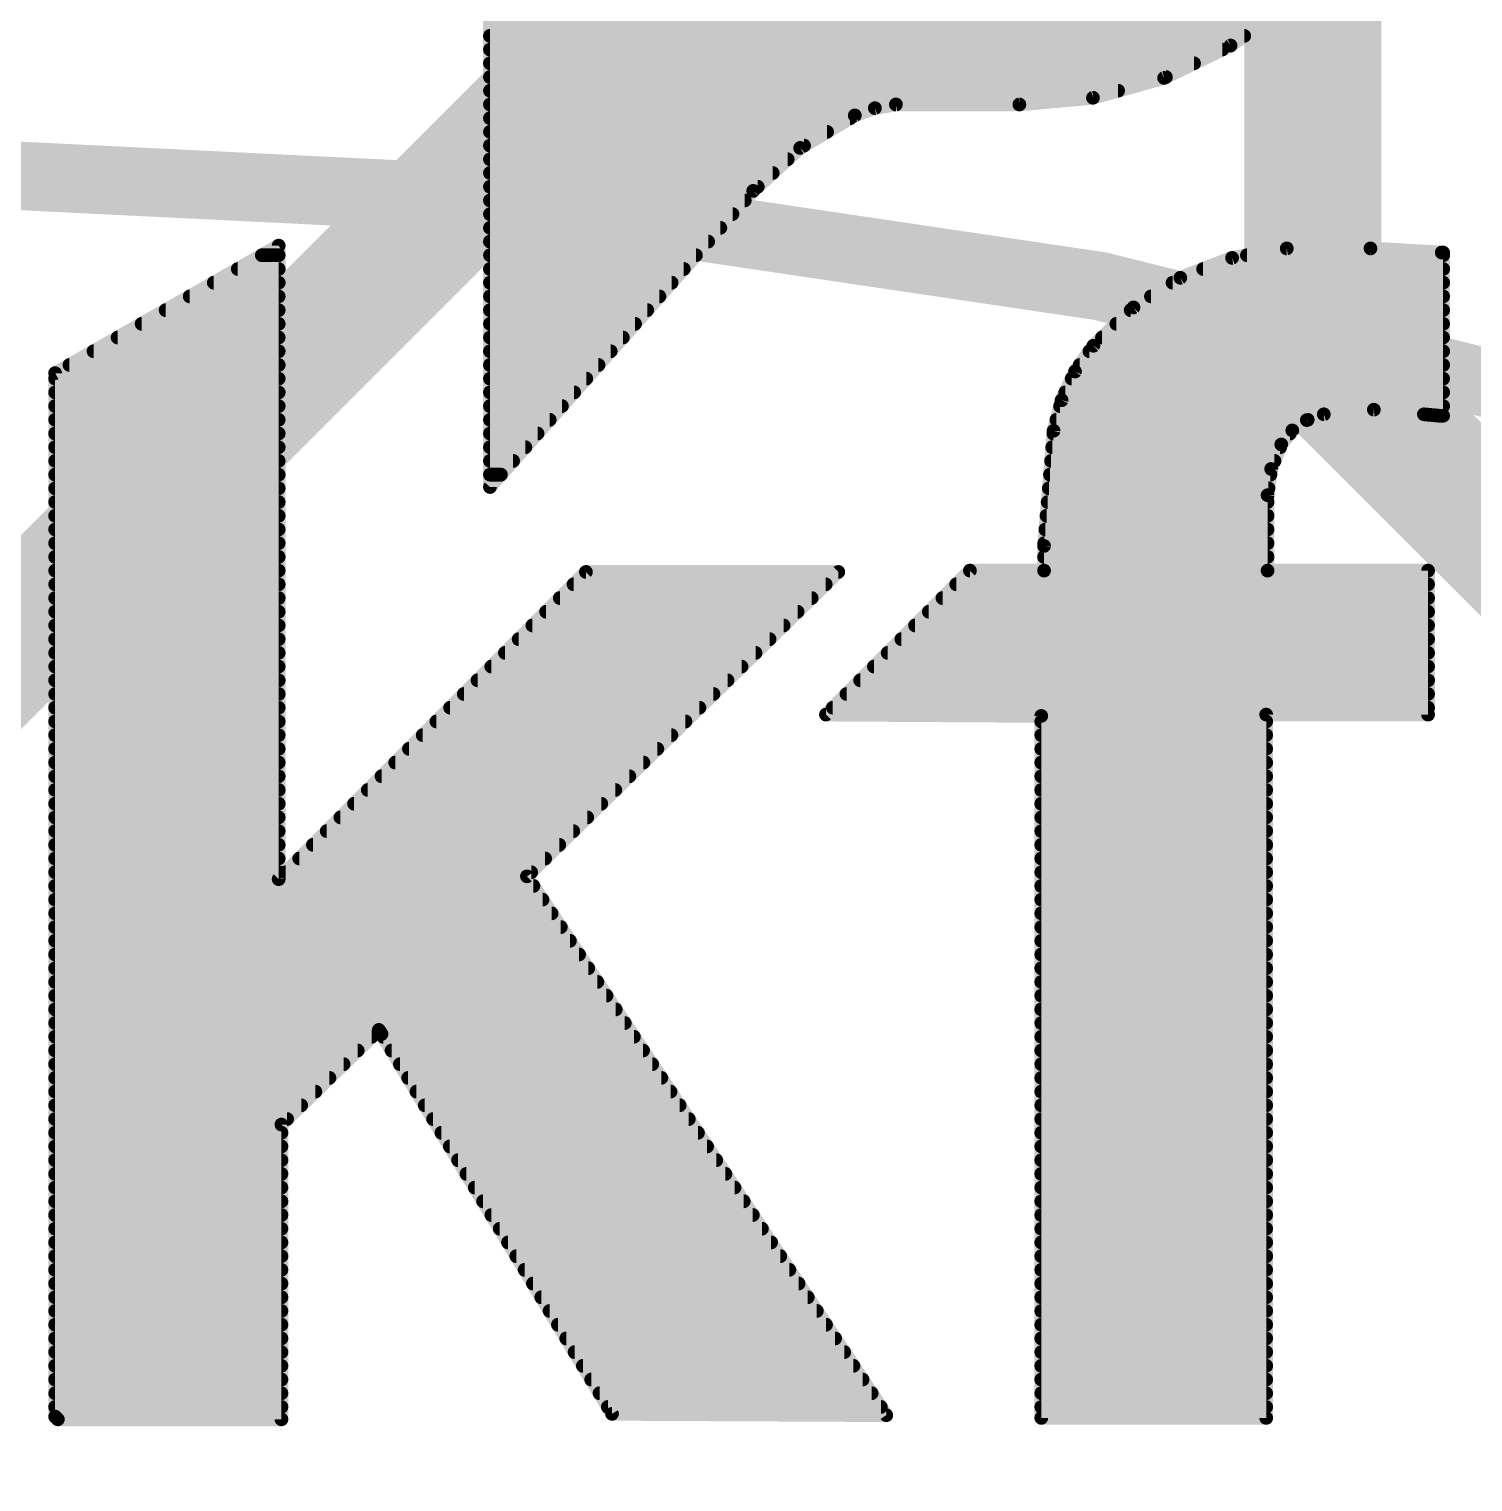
# Model space of a CAD drawing. Extents: x -24 to 84, y -14 to 41.
# Drawn here: x 20.483 to 23.157, y 25.083 to 27.775 of the extents above; entities that cross this region are included whole.
import ezdxf

# ---------------------------------------------------------------- set-up
doc = ezdxf.new("R2010")
doc.units = 0
for name, color, linetype in [('1', 12, 'CONTINUOUS'), ('16', 132, 'CONTINUOUS'), ('21', 41, 'CONTINUOUS'), ('22', 40, 'CONTINUOUS'), ('23', 53, 'CONTINUOUS')]:
    doc.layers.add(name, color=color, linetype=linetype)

msp = doc.modelspace()

# ---------------------------------------------------------------- linework, layer by layer
at = {"layer": '1', "const_width": 0.254}
for points in [[(22.86, 27.178), (22.86, 31.535)], [(24.257, 25.781), (22.86, 27.178)]]:
    msp.add_lwpolyline(points, dxfattribs=at)
at = {"layer": '1', "const_width": 0.127}
for points in [[(22.9049, 27.2229, 1), (22.8151, 27.1331)], [(22.7965, 27.178, 1), (22.9235, 27.178)]]:
    msp.add_lwpolyline(points, format="xyb", dxfattribs=at)
at = {"layer": '16', "const_width": 0.254}
msp.add_lwpolyline([(17.82, 24.01), (25.56, 31.75)], dxfattribs=at)
at = {"layer": '21', "const_width": 0.0254}
for points in [[(21.3361, 28.4429), (21.3361, 26.9265)], [(22.7077, 27.7444), (22.8234, 27.8261)], [(21.3361, 27.7876), (22.7689, 27.7876)], [(21.3361, 27.7622), (22.7329, 27.7622)], [(22.5847, 27.6844), (22.7077, 27.7444)], [(21.3361, 27.7368), (22.6921, 27.7368)], [(21.3361, 27.7114), (22.64, 27.7114)], [(21.3361, 27.686), (22.5879, 27.686)], [(22.4528, 27.6476), (22.5847, 27.6844)], [(21.3361, 27.6606), (22.4994, 27.6606)], [(21.3361, 27.6352), (22.3165, 27.6352)], [(22.0489, 27.6284), (22.0879, 27.6352)], [(22.0879, 27.6352), (22.3165, 27.6352)], [(22.3165, 27.6352), (22.4528, 27.6476)], [(21.3361, 27.6098), (22.0031, 27.6098)], [(21.9105, 27.5547), (22.0117, 27.6149)], [(22.0117, 27.6149), (22.0489, 27.6284)], [(21.3361, 27.5844), (21.9604, 27.5844)], [(21.3361, 27.559), (21.9177, 27.559)], [(21.8237, 27.4752), (21.9105, 27.5547)], [(21.3361, 27.5336), (21.8874, 27.5336)], [(21.3361, 27.5082), (21.8597, 27.5082)], [(21.3361, 27.4828), (21.832, 27.4828)], [(21.3361, 26.9265), (21.8237, 27.4752)], [(21.3361, 27.4574), (21.8079, 27.4574)], [(21.3361, 27.432), (21.7853, 27.432)], [(21.3361, 27.4066), (21.7627, 27.4066)], [(20.5308, 27.1374), (20.9448, 27.3736)], [(20.9448, 27.3736), (20.9448, 26.2001)], [(21.3361, 27.3812), (21.7402, 27.3812)], [(22.7105, 27.3511), (22.8117, 27.3685)], [(22.8117, 27.3685), (22.9667, 27.3685)], [(22.9667, 27.3685), (23.0988, 27.3609)], [(23.0988, 27.3609), (23.1013, 27.3609)], [(23.1013, 27.3609), (23.1013, 27.0586)], [(20.9136, 27.3558), (20.9448, 27.3558)], [(21.3361, 27.3558), (21.7176, 27.3558)], [(22.6146, 27.3141), (22.7105, 27.3511)], [(22.738, 27.3558), (23.1013, 27.3558)], [(20.8691, 27.3304), (20.9448, 27.3304)], [(21.3361, 27.3304), (21.695, 27.3304)], [(22.5279, 27.2591), (22.6146, 27.3141)], [(22.6569, 27.3304), (23.1013, 27.3304)], [(20.8246, 27.305), (20.9448, 27.305)], [(21.3361, 27.305), (21.6725, 27.305)], [(22.6002, 27.305), (23.1013, 27.305)], [(20.7355, 27.2542), (20.9448, 27.2542)], [(20.78, 27.2796), (20.9448, 27.2796)], [(21.3361, 27.2796), (21.6499, 27.2796)], [(21.3361, 27.2542), (21.6273, 27.2542)], [(22.4536, 27.1882), (22.5279, 27.2591)], [(22.5227, 27.2542), (23.1013, 27.2542)], [(22.5602, 27.2796), (23.1013, 27.2796)], [(20.691, 27.2288), (20.9448, 27.2288)], [(21.3361, 27.2288), (21.6047, 27.2288)], [(22.4961, 27.2288), (23.1013, 27.2288)], [(20.6465, 27.2034), (20.9448, 27.2034)], [(21.3361, 27.2034), (21.5822, 27.2034)], [(22.4695, 27.2034), (23.1013, 27.2034)], [(20.602, 27.178), (20.9448, 27.178)], [(21.3361, 27.178), (21.5596, 27.178)], [(22.4196, 27.1405), (22.4536, 27.1882)], [(22.4463, 27.178), (23.1013, 27.178)], [(20.5574, 27.1526), (20.9448, 27.1526)], [(21.3361, 27.1526), (21.537, 27.1526)], [(22.4282, 27.1526), (23.1013, 27.1526)], [(20.5308, 25.2044), (20.5308, 27.1374)], [(20.5308, 27.1272), (20.9448, 27.1272)], [(21.3361, 27.1272), (21.5145, 27.1272)], [(22.3947, 27.0874), (22.4196, 27.1405)], [(22.4134, 27.1272), (23.1013, 27.1272)], [(20.5308, 27.1018), (20.9448, 27.1018)], [(21.3361, 27.1018), (21.4919, 27.1018)], [(22.4015, 27.1018), (23.1013, 27.1018)], [(20.5308, 27.0764), (20.9448, 27.0764)], [(21.3361, 27.0764), (21.4693, 27.0764)], [(22.3799, 27.0307), (22.3947, 27.0874)], [(22.3919, 27.0764), (23.1013, 27.0764)], [(22.973, 27.0698), (22.8803, 27.0612)], [(23.0657, 27.0612), (22.973, 27.0698)], [(20.5308, 27.051), (20.9448, 27.051)], [(21.3361, 27.051), (21.4467, 27.051)], [(22.3852, 27.051), (22.8505, 27.051)], [(22.849, 27.0505), (22.822, 27.0313)], [(22.8803, 27.0612), (22.849, 27.0505)], [(23.0937, 27.0586), (23.0657, 27.0612)], [(23.1013, 27.0586), (23.0937, 27.0586)], [(20.5308, 27.0256), (20.9448, 27.0256)], [(21.3361, 27.0256), (21.4242, 27.0256)], [(22.3622, 26.8173), (22.3799, 27.0307)], [(22.3795, 27.0256), (22.8175, 27.0256)], [(22.822, 27.0313), (22.8016, 27.0053)], [(20.5308, 27.0002), (20.9448, 27.0002)], [(21.3361, 27.0002), (21.4016, 27.0002)], [(22.3774, 27.0002), (22.7995, 27.0002)], [(22.8016, 27.0053), (22.7828, 26.9599)], [(20.5308, 26.9748), (20.9448, 26.9748)], [(21.3361, 26.9748), (21.379, 26.9748)], [(22.3753, 26.9748), (22.789, 26.9748)], [(22.7828, 26.9599), (22.7762, 26.9113)], [(20.5308, 26.9494), (20.9448, 26.9494)], [(21.3361, 26.9494), (21.3564, 26.9494)], [(22.3732, 26.9494), (22.7814, 26.9494)], [(20.5308, 26.924), (20.9448, 26.924)], [(22.3711, 26.924), (22.7779, 26.924)], [(22.7762, 26.9113), (22.7762, 26.7716)], [(20.5308, 26.8986), (20.9448, 26.8986)], [(22.3689, 26.8986), (22.7762, 26.8986)], [(20.5308, 26.8732), (20.9448, 26.8732)], [(22.3668, 26.8732), (22.7762, 26.8732)], [(20.5308, 26.8478), (20.9448, 26.8478)], [(22.3647, 26.8478), (22.7762, 26.8478)], [(20.5308, 26.8224), (20.9448, 26.8224)], [(20.5308, 26.797), (20.9448, 26.797)], [(22.3622, 26.7716), (22.3622, 26.8173)], [(22.3622, 26.797), (22.7762, 26.797)], [(22.3626, 26.8224), (22.7762, 26.8224)], [(20.5308, 26.7716), (20.9448, 26.7716)], [(20.9448, 26.2001), (21.5138, 26.7691)], [(21.9812, 26.7691), (21.4046, 26.2052)], [(21.5138, 26.7691), (21.9812, 26.7691)], [(21.9583, 26.5049), (22.225, 26.7716)], [(22.225, 26.7716), (22.3622, 26.7716)], [(22.3622, 26.7716), (22.7762, 26.7716)], [(22.7762, 26.7716), (23.0734, 26.7716)], [(23.0734, 26.7716), (23.0734, 26.5049)], [(20.5308, 26.7462), (20.9448, 26.7462)], [(21.4909, 26.7462), (21.9578, 26.7462)], [(22.1996, 26.7462), (23.0734, 26.7462)], [(20.5308, 26.7208), (20.9448, 26.7208)], [(21.4655, 26.7208), (21.9318, 26.7208)], [(22.1742, 26.7208), (23.0734, 26.7208)], [(20.5308, 26.6954), (20.9448, 26.6954)], [(21.4401, 26.6954), (21.9058, 26.6954)], [(22.1488, 26.6954), (23.0734, 26.6954)], [(20.5308, 26.67), (20.9448, 26.67)], [(21.4147, 26.67), (21.8799, 26.67)], [(22.1234, 26.67), (23.0734, 26.67)], [(20.5308, 26.6446), (20.9448, 26.6446)], [(21.3893, 26.6446), (21.8539, 26.6446)], [(22.098, 26.6446), (23.0734, 26.6446)], [(20.5308, 26.6192), (20.9448, 26.6192)], [(21.3639, 26.6192), (21.8279, 26.6192)], [(22.0726, 26.6192), (23.0734, 26.6192)], [(20.5308, 26.5938), (20.9448, 26.5938)], [(21.3385, 26.5938), (21.802, 26.5938)], [(22.0472, 26.5938), (23.0734, 26.5938)], [(20.5308, 26.5684), (20.9448, 26.5684)], [(21.3131, 26.5684), (21.776, 26.5684)], [(22.0218, 26.5684), (23.0734, 26.5684)], [(20.5308, 26.543), (20.9448, 26.543)], [(21.2877, 26.543), (21.75, 26.543)], [(21.9964, 26.543), (23.0734, 26.543)], [(20.5308, 26.5176), (20.9448, 26.5176)], [(21.2623, 26.5176), (21.724, 26.5176)], [(22.3571, 26.5024), (21.9583, 26.5049)], [(21.971, 26.5176), (23.0734, 26.5176)], [(22.3571, 25.2019), (22.3571, 26.5024)], [(23.0734, 26.5049), (22.7736, 26.5049)], [(22.7736, 26.5049), (22.7736, 25.2019)], [(20.5308, 26.4922), (20.9448, 26.4922)], [(21.2369, 26.4922), (21.6981, 26.4922)], [(22.3571, 26.4922), (22.7736, 26.4922)], [(20.5308, 26.4668), (20.9448, 26.4668)], [(21.2115, 26.4668), (21.6721, 26.4668)], [(22.3571, 26.4668), (22.7736, 26.4668)], [(20.5308, 26.4414), (20.9448, 26.4414)], [(21.1861, 26.4414), (21.6461, 26.4414)], [(22.3571, 26.4414), (22.7736, 26.4414)], [(20.5308, 26.416), (20.9448, 26.416)], [(21.1607, 26.416), (21.6202, 26.416)], [(22.3571, 26.416), (22.7736, 26.416)], [(20.5308, 26.3906), (20.9448, 26.3906)], [(20.5308, 26.3652), (20.9448, 26.3652)], [(21.1099, 26.3652), (21.5682, 26.3652)], [(21.1353, 26.3906), (21.5942, 26.3906)], [(22.3571, 26.3906), (22.7736, 26.3906)], [(22.3571, 26.3652), (22.7736, 26.3652)], [(20.5308, 26.3398), (20.9448, 26.3398)], [(21.0845, 26.3398), (21.5422, 26.3398)], [(22.3571, 26.3398), (22.7736, 26.3398)], [(20.5308, 26.3144), (20.9448, 26.3144)], [(21.0591, 26.3144), (21.5163, 26.3144)], [(22.3571, 26.3144), (22.7736, 26.3144)], [(20.5308, 26.289), (20.9448, 26.289)], [(21.0337, 26.289), (21.4903, 26.289)], [(22.3571, 26.289), (22.7736, 26.289)], [(20.5308, 26.2636), (20.9448, 26.2636)], [(21.0083, 26.2636), (21.4643, 26.2636)], [(22.3571, 26.2636), (22.7736, 26.2636)], [(20.5308, 26.2382), (20.9448, 26.2382)], [(20.9829, 26.2382), (21.4383, 26.2382)], [(22.3571, 26.2382), (22.7736, 26.2382)], [(20.5308, 26.2128), (20.9448, 26.2128)], [(20.9575, 26.2128), (21.4124, 26.2128)], [(21.4046, 26.2052), (22.0701, 25.207)], [(22.3571, 26.2128), (22.7736, 26.2128)], [(20.5308, 26.1874), (21.4165, 26.1874)], [(22.3571, 26.1874), (22.7736, 26.1874)], [(20.5308, 26.162), (21.4334, 26.162)], [(22.3571, 26.162), (22.7736, 26.162)], [(20.5308, 26.1366), (21.4503, 26.1366)], [(22.3571, 26.1366), (22.7736, 26.1366)], [(20.5308, 26.1112), (21.4673, 26.1112)], [(22.3571, 26.1112), (22.7736, 26.1112)], [(20.5308, 26.0858), (21.4842, 26.0858)], [(22.3571, 26.0858), (22.7736, 26.0858)], [(20.5308, 26.0604), (21.5011, 26.0604)], [(22.3571, 26.0604), (22.7736, 26.0604)], [(20.5308, 26.035), (21.5181, 26.035)], [(22.3571, 26.035), (22.7736, 26.035)], [(20.5308, 26.0096), (21.535, 26.0096)], [(22.3571, 26.0096), (22.7736, 26.0096)], [(20.5308, 25.9842), (21.5519, 25.9842)], [(22.3571, 25.9842), (22.7736, 25.9842)], [(20.5308, 25.9588), (21.5689, 25.9588)], [(22.3571, 25.9588), (22.7736, 25.9588)], [(20.5308, 25.9334), (21.5858, 25.9334)], [(20.5308, 25.908), (21.1172, 25.908)], [(21.1303, 25.9207), (20.9499, 25.7454)], [(21.1353, 25.9131), (21.1303, 25.9207)], [(21.5621, 25.2095), (21.1353, 25.9131)], [(21.1384, 25.908), (21.6027, 25.908)], [(22.3571, 25.9334), (22.7736, 25.9334)], [(22.3571, 25.908), (22.7736, 25.908)], [(20.5308, 25.8826), (21.0911, 25.8826)], [(21.1538, 25.8826), (21.6197, 25.8826)], [(22.3571, 25.8826), (22.7736, 25.8826)], [(20.5308, 25.8572), (21.065, 25.8572)], [(21.1692, 25.8572), (21.6366, 25.8572)], [(22.3571, 25.8572), (22.7736, 25.8572)], [(20.5308, 25.8318), (21.0388, 25.8318)], [(21.1846, 25.8318), (21.6535, 25.8318)], [(22.3571, 25.8318), (22.7736, 25.8318)], [(20.5308, 25.8064), (21.0127, 25.8064)], [(21.2, 25.8064), (21.6705, 25.8064)], [(22.3571, 25.8064), (22.7736, 25.8064)], [(20.5308, 25.781), (20.9865, 25.781)], [(21.2154, 25.781), (21.6874, 25.781)], [(22.3571, 25.781), (22.7736, 25.781)], [(20.5308, 25.7556), (20.9604, 25.7556)], [(21.2308, 25.7556), (21.7043, 25.7556)], [(22.3571, 25.7556), (22.7736, 25.7556)], [(20.5308, 25.7302), (20.9499, 25.7302)], [(20.9499, 25.7454), (20.9499, 25.1993)], [(21.2462, 25.7302), (21.7213, 25.7302)], [(22.3571, 25.7302), (22.7736, 25.7302)], [(20.5308, 25.7048), (20.9499, 25.7048)], [(21.2617, 25.7048), (21.7382, 25.7048)], [(22.3571, 25.7048), (22.7736, 25.7048)], [(20.5308, 25.6794), (20.9499, 25.6794)], [(21.2771, 25.6794), (21.7552, 25.6794)], [(22.3571, 25.6794), (22.7736, 25.6794)], [(20.5308, 25.654), (20.9499, 25.654)], [(21.2925, 25.654), (21.7721, 25.654)], [(22.3571, 25.654), (22.7736, 25.654)], [(20.5308, 25.6286), (20.9499, 25.6286)], [(21.3079, 25.6286), (21.789, 25.6286)], [(22.3571, 25.6286), (22.7736, 25.6286)], [(20.5308, 25.6032), (20.9499, 25.6032)], [(21.3233, 25.6032), (21.806, 25.6032)], [(22.3571, 25.6032), (22.7736, 25.6032)], [(20.5308, 25.5778), (20.9499, 25.5778)], [(21.3387, 25.5778), (21.8229, 25.5778)], [(22.3571, 25.5778), (22.7736, 25.5778)], [(20.5308, 25.5524), (20.9499, 25.5524)], [(21.3541, 25.5524), (21.8398, 25.5524)], [(22.3571, 25.5524), (22.7736, 25.5524)], [(20.5308, 25.527), (20.9499, 25.527)], [(21.3695, 25.527), (21.8568, 25.527)], [(22.3571, 25.527), (22.7736, 25.527)], [(20.5308, 25.5016), (20.9499, 25.5016)], [(21.3849, 25.5016), (21.8737, 25.5016)], [(22.3571, 25.5016), (22.7736, 25.5016)], [(20.5308, 25.4762), (20.9499, 25.4762)], [(20.5308, 25.4508), (20.9499, 25.4508)], [(21.4003, 25.4762), (21.8906, 25.4762)], [(21.4157, 25.4508), (21.9076, 25.4508)], [(22.3571, 25.4762), (22.7736, 25.4762)], [(22.3571, 25.4508), (22.7736, 25.4508)], [(20.5308, 25.4254), (20.9499, 25.4254)], [(21.4311, 25.4254), (21.9245, 25.4254)], [(22.3571, 25.4254), (22.7736, 25.4254)], [(20.5308, 25.4), (20.9499, 25.4)], [(21.4465, 25.4), (21.9414, 25.4)], [(22.3571, 25.4), (22.7736, 25.4)], [(20.5308, 25.3746), (20.9499, 25.3746)], [(21.462, 25.3746), (21.9584, 25.3746)], [(22.3571, 25.3746), (22.7736, 25.3746)], [(20.5308, 25.3492), (20.9499, 25.3492)], [(21.4774, 25.3492), (21.9753, 25.3492)], [(22.3571, 25.3492), (22.7736, 25.3492)], [(20.5308, 25.3238), (20.9499, 25.3238)], [(21.4928, 25.3238), (21.9922, 25.3238)], [(22.3571, 25.3238), (22.7736, 25.3238)], [(20.5308, 25.2984), (20.9499, 25.2984)], [(21.5082, 25.2984), (22.0092, 25.2984)], [(22.3571, 25.2984), (22.7736, 25.2984)], [(20.5308, 25.273), (20.9499, 25.273)], [(21.5236, 25.273), (22.0261, 25.273)], [(22.3571, 25.273), (22.7736, 25.273)], [(20.5308, 25.2476), (20.9499, 25.2476)], [(21.539, 25.2476), (22.043, 25.2476)], [(22.3571, 25.2476), (22.7736, 25.2476)], [(20.5308, 25.2222), (20.9499, 25.2222)], [(21.5544, 25.2222), (22.06, 25.2222)], [(22.0701, 25.207), (21.5621, 25.2095)], [(22.3571, 25.2222), (22.7736, 25.2222)], [(20.5359, 25.1993), (20.5308, 25.2044)], [(20.9499, 25.1993), (20.5359, 25.1993)], [(22.7736, 25.2019), (22.3571, 25.2019)]]:
    msp.add_lwpolyline(points, dxfattribs=at)
at = {"layer": '21', "const_width": 0.0127}
for points in [[(21.3361, 27.7686, 1), (21.3361, 27.7558)], [(22.704, 27.7496, 1), (22.7114, 27.7392)], [(22.7105, 27.7387, 1), (22.7049, 27.7501)], [(22.7329, 27.7558, 1), (22.7329, 27.7686)], [(21.3361, 27.7178, 1), (21.3361, 27.705)], [(21.3361, 27.7432, 1), (21.3361, 27.7305)], [(22.64, 27.705, 1), (22.64, 27.7178)], [(22.6921, 27.7305, 1), (22.6921, 27.7432)], [(21.3361, 27.6924, 1), (21.3361, 27.6796)], [(22.5819, 27.6901, 1), (22.5874, 27.6787)], [(22.5864, 27.6783, 1), (22.583, 27.6905)], [(22.5879, 27.6796, 1), (22.5879, 27.6924)], [(21.3361, 27.667, 1), (21.3361, 27.6543)], [(22.4994, 27.6543, 1), (22.4994, 27.667)], [(21.3361, 27.6416, 1), (21.3361, 27.6288)], [(22.0879, 27.6416, 1), (22.0879, 27.6288)], [(22.089, 27.6289, 1), (22.0868, 27.6415)], [(22.3159, 27.6415, 1), (22.3171, 27.6289)], [(22.3165, 27.6288, 1), (22.3165, 27.6416)], [(22.3165, 27.6288, 1), (22.3165, 27.6416)], [(22.4511, 27.6537, 1), (22.4545, 27.6415)], [(22.4534, 27.6413, 1), (22.4522, 27.6539)], [(21.3361, 27.6162, 1), (21.3361, 27.6034)], [(22.0031, 27.6034, 1), (22.0031, 27.6162)], [(22.0095, 27.6209, 1), (22.0139, 27.6089)], [(22.0149, 27.6094, 1), (22.0085, 27.6204)], [(22.0478, 27.6346, 1), (22.05, 27.6221)], [(22.0511, 27.6224, 1), (22.0468, 27.6343)], [(21.3361, 27.5908, 1), (21.3361, 27.5781)], [(21.9604, 27.5781, 1), (21.9604, 27.5908)], [(21.3361, 27.5654, 1), (21.3361, 27.5526)], [(21.9073, 27.5602, 1), (21.9137, 27.5493)], [(21.9148, 27.5501, 1), (21.9062, 27.5594)], [(21.9177, 27.5526, 1), (21.9177, 27.5654)], [(21.3361, 27.54, 1), (21.3361, 27.5272)], [(21.8874, 27.5272, 1), (21.8874, 27.54)], [(21.3361, 27.5146, 1), (21.3361, 27.5019)], [(21.8597, 27.5019, 1), (21.8597, 27.5146)], [(21.3361, 27.4892, 1), (21.3361, 27.4764)], [(21.8194, 27.4799, 1), (21.828, 27.4705)], [(21.8284, 27.471, 1), (21.819, 27.4794)], [(21.832, 27.4764, 1), (21.832, 27.4892)], [(21.3361, 27.4638, 1), (21.3361, 27.451)], [(21.8079, 27.451, 1), (21.8079, 27.4638)], [(21.3361, 27.4384, 1), (21.3361, 27.4257)], [(21.7853, 27.4257, 1), (21.7853, 27.4384)], [(21.3361, 27.413, 1), (21.3361, 27.4002)], [(21.7627, 27.4002, 1), (21.7627, 27.413)], [(20.9512, 27.3736, 1), (20.9384, 27.3736)], [(20.9479, 27.3681, 1), (20.9417, 27.3791)], [(21.3361, 27.3876, 1), (21.3361, 27.3748)], [(21.7402, 27.3748, 1), (21.7402, 27.3876)], [(22.8117, 27.3749, 1), (22.8117, 27.3621)], [(22.8128, 27.3622, 1), (22.8106, 27.3748)], [(22.9671, 27.3748, 1), (22.9663, 27.3622)], [(22.9667, 27.3621, 1), (22.9667, 27.3749)], [(23.0988, 27.3673, 1), (23.0988, 27.3545)], [(23.1077, 27.3609, 1), (23.095, 27.3609)], [(23.0984, 27.3546, 1), (23.0992, 27.3672)], [(23.1013, 27.3545, 1), (23.1013, 27.3673)], [(20.9136, 27.3622, 1), (20.9136, 27.3495)], [(20.9448, 27.3495, 1), (20.9448, 27.3622)], [(21.3361, 27.3622, 1), (21.3361, 27.3495)], [(21.7176, 27.3495, 1), (21.7176, 27.3622)], [(22.7094, 27.3573, 1), (22.7116, 27.3448)], [(22.7128, 27.3451, 1), (22.7082, 27.357)], [(22.738, 27.3622, 1), (22.738, 27.3495)], [(23.1013, 27.3495, 1), (23.1013, 27.3622)], [(20.8691, 27.3368, 1), (20.8691, 27.324)], [(20.9448, 27.324, 1), (20.9448, 27.3368)], [(21.3361, 27.3368, 1), (21.3361, 27.324)], [(21.695, 27.324, 1), (21.695, 27.3368)], [(22.6124, 27.3201, 1), (22.6169, 27.3082)], [(22.618, 27.3088, 1), (22.6112, 27.3195)], [(22.6569, 27.3368, 1), (22.6569, 27.324)], [(23.1013, 27.324, 1), (23.1013, 27.3368)], [(20.8246, 27.3114, 1), (20.8246, 27.2986)], [(20.9448, 27.2986, 1), (20.9448, 27.3114)], [(21.3361, 27.3114, 1), (21.3361, 27.2986)], [(21.6725, 27.2986, 1), (21.6725, 27.3114)], [(22.6002, 27.3114, 1), (22.6002, 27.2986)], [(23.1013, 27.2986, 1), (23.1013, 27.3114)], [(20.7355, 27.2606, 1), (20.7355, 27.2478)], [(20.78, 27.286, 1), (20.78, 27.2733)], [(20.9448, 27.2733, 1), (20.9448, 27.286)], [(20.9448, 27.2478, 1), (20.9448, 27.2606)], [(21.3361, 27.2606, 1), (21.3361, 27.2478)], [(21.3361, 27.286, 1), (21.3361, 27.2733)], [(21.6273, 27.2478, 1), (21.6273, 27.2606)], [(21.6499, 27.2733, 1), (21.6499, 27.286)], [(22.5227, 27.2606, 1), (22.5227, 27.2478)], [(22.5245, 27.2645, 1), (22.5313, 27.2538)], [(22.5323, 27.2545, 1), (22.5235, 27.2637)], [(22.5602, 27.286, 1), (22.5602, 27.2733)], [(23.1013, 27.2733, 1), (23.1013, 27.286)], [(23.1013, 27.2478, 1), (23.1013, 27.2606)], [(20.691, 27.2352, 1), (20.691, 27.2224)], [(20.9448, 27.2224, 1), (20.9448, 27.2352)], [(21.3361, 27.2352, 1), (21.3361, 27.2224)], [(21.6047, 27.2224, 1), (21.6047, 27.2352)], [(22.4961, 27.2352, 1), (22.4961, 27.2224)], [(23.1013, 27.2224, 1), (23.1013, 27.2352)], [(20.6465, 27.2098, 1), (20.6465, 27.1971)], [(20.9448, 27.1971, 1), (20.9448, 27.2098)], [(21.3361, 27.2098, 1), (21.3361, 27.1971)], [(21.5822, 27.1971, 1), (21.5822, 27.2098)], [(22.4695, 27.2098, 1), (22.4695, 27.1971)], [(23.1013, 27.1971, 1), (23.1013, 27.2098)], [(20.602, 27.1844, 1), (20.602, 27.1716)], [(20.9448, 27.1716, 1), (20.9448, 27.1844)], [(21.3361, 27.1844, 1), (21.3361, 27.1716)], [(21.5596, 27.1716, 1), (21.5596, 27.1844)], [(22.4463, 27.1844, 1), (22.4463, 27.1716)], [(22.4492, 27.1928, 1), (22.458, 27.1836)], [(22.4588, 27.1845, 1), (22.4484, 27.1919)], [(23.1013, 27.1716, 1), (23.1013, 27.1844)], [(20.5574, 27.159, 1), (20.5574, 27.1462)], [(20.9448, 27.1462, 1), (20.9448, 27.159)], [(21.3361, 27.159, 1), (21.3361, 27.1462)], [(21.537, 27.1462, 1), (21.537, 27.159)], [(22.4282, 27.159, 1), (22.4282, 27.1462)], [(23.1013, 27.1462, 1), (23.1013, 27.159)], [(20.5372, 27.1374, 1), (20.5244, 27.1374)], [(20.5277, 27.1429, 1), (20.5339, 27.1319)], [(20.5308, 27.1336, 1), (20.5308, 27.1209)], [(20.9448, 27.1209, 1), (20.9448, 27.1336)], [(21.3361, 27.1336, 1), (21.3361, 27.1209)], [(21.5145, 27.1209, 1), (21.5145, 27.1336)], [(22.4134, 27.1336, 1), (22.4134, 27.1209)], [(22.4144, 27.1442, 1), (22.4248, 27.1368)], [(22.4253, 27.1378, 1), (22.4138, 27.1432)], [(23.1013, 27.1209, 1), (23.1013, 27.1336)], [(20.5308, 27.1082, 1), (20.5308, 27.0954)], [(20.9448, 27.0954, 1), (20.9448, 27.1082)], [(21.3361, 27.1082, 1), (21.3361, 27.0954)], [(21.4919, 27.0954, 1), (21.4919, 27.1082)], [(22.4015, 27.1082, 1), (22.4015, 27.0954)], [(23.1013, 27.0954, 1), (23.1013, 27.1082)], [(20.5308, 27.0828, 1), (20.5308, 27.07)], [(20.9448, 27.07, 1), (20.9448, 27.0828)], [(21.3361, 27.0828, 1), (21.3361, 27.07)], [(21.4693, 27.07, 1), (21.4693, 27.0828)], [(22.3919, 27.0828, 1), (22.3919, 27.07)], [(22.389, 27.0901, 1), (22.4005, 27.0847)], [(22.4009, 27.0858, 1), (22.3886, 27.089)], [(22.9736, 27.0761, 1), (22.9724, 27.0635)], [(22.9736, 27.0635, 1), (22.9724, 27.0761)], [(23.1013, 27.07, 1), (23.1013, 27.0828)], [(20.5308, 27.0574, 1), (20.5308, 27.0447)], [(20.9448, 27.0447, 1), (20.9448, 27.0574)], [(21.3361, 27.0574, 1), (21.3361, 27.0447)], [(21.4467, 27.0447, 1), (21.4467, 27.0574)], [(22.3852, 27.0574, 1), (22.3852, 27.0447)], [(22.8469, 27.0565, 1), (22.851, 27.0445)], [(22.8527, 27.0453, 1), (22.8453, 27.0557)], [(22.8505, 27.0447, 1), (22.8505, 27.0574)], [(22.8797, 27.0675, 1), (22.8809, 27.0549)], [(22.8824, 27.0552, 1), (22.8782, 27.0672)], [(23.0663, 27.0675, 1), (23.0651, 27.0549)], [(23.0651, 27.0549, 1), (23.0663, 27.0675)], [(23.0937, 27.065, 1), (23.0937, 27.0523)], [(23.0931, 27.0523, 1), (23.0943, 27.0649)], [(23.095, 27.0586, 1), (23.1077, 27.0586)], [(23.1013, 27.0523, 1), (23.1013, 27.065)], [(20.5308, 27.032, 1), (20.5308, 27.0192)], [(20.9448, 27.0192, 1), (20.9448, 27.032)], [(21.3361, 27.032, 1), (21.3361, 27.0192)], [(21.4242, 27.0192, 1), (21.4242, 27.032)], [(22.3795, 27.032, 1), (22.3795, 27.0192)], [(22.3862, 27.0302, 1), (22.3736, 27.0312)], [(22.3738, 27.0323, 1), (22.386, 27.0291)], [(22.8183, 27.0365, 1), (22.8257, 27.0262)], [(22.827, 27.0274, 1), (22.817, 27.0353)], [(22.8175, 27.0192, 1), (22.8175, 27.032)], [(20.5308, 27.0066, 1), (20.5308, 26.9938)], [(20.9448, 26.9938, 1), (20.9448, 27.0066)], [(21.3361, 27.0066, 1), (21.3361, 26.9938)], [(21.4016, 26.9938, 1), (21.4016, 27.0066)], [(22.3774, 27.0066, 1), (22.3774, 26.9938)], [(22.7966, 27.0092, 1), (22.8066, 27.0014)], [(22.8075, 27.0029, 1), (22.7957, 27.0077)], [(22.7995, 26.9938, 1), (22.7995, 27.0066)], [(20.5308, 26.9812, 1), (20.5308, 26.9685)], [(20.9448, 26.9685, 1), (20.9448, 26.9812)], [(21.3361, 26.9812, 1), (21.3361, 26.9685)], [(21.379, 26.9685, 1), (21.379, 26.9812)], [(22.3753, 26.9812, 1), (22.3753, 26.9685)], [(22.7891, 26.9591, 1), (22.7765, 26.9608)], [(22.789, 26.9685, 1), (22.789, 26.9812)], [(20.5308, 26.9558, 1), (20.5308, 26.943)], [(20.9448, 26.943, 1), (20.9448, 26.9558)], [(21.3361, 26.9558, 1), (21.3361, 26.943)], [(21.3564, 26.943, 1), (21.3564, 26.9558)], [(22.3732, 26.9558, 1), (22.3732, 26.943)], [(22.777, 26.9624, 1), (22.7887, 26.9575)], [(22.7814, 26.943, 1), (22.7814, 26.9558)], [(20.5308, 26.9304, 1), (20.5308, 26.9177)], [(20.9448, 26.9177, 1), (20.9448, 26.9304)], [(21.3314, 26.9307, 1), (21.3408, 26.9223)], [(21.3298, 26.9265, 1), (21.3425, 26.9265)], [(22.3711, 26.9304, 1), (22.3711, 26.9177)], [(22.7826, 26.9113, 1), (22.7698, 26.9113)], [(22.7699, 26.9122, 1), (22.7825, 26.9104)], [(22.7779, 26.9177, 1), (22.7779, 26.9304)], [(20.5308, 26.905, 1), (20.5308, 26.8923)], [(20.9448, 26.8923, 1), (20.9448, 26.905)], [(22.3689, 26.905, 1), (22.3689, 26.8923)], [(22.7762, 26.8923, 1), (22.7762, 26.905)], [(20.5308, 26.8796, 1), (20.5308, 26.8668)], [(20.9448, 26.8668, 1), (20.9448, 26.8796)], [(22.3668, 26.8796, 1), (22.3668, 26.8668)], [(22.7762, 26.8668, 1), (22.7762, 26.8796)], [(20.5308, 26.8542, 1), (20.5308, 26.8415)], [(20.5308, 26.8288, 1), (20.5308, 26.8161)], [(20.9448, 26.8415, 1), (20.9448, 26.8542)], [(20.9448, 26.8161, 1), (20.9448, 26.8288)], [(22.3626, 26.8288, 1), (22.3626, 26.8161)], [(22.3647, 26.8542, 1), (22.3647, 26.8415)], [(22.7762, 26.8415, 1), (22.7762, 26.8542)], [(22.7762, 26.8161, 1), (22.7762, 26.8288)], [(20.5308, 26.8034, 1), (20.5308, 26.7906)], [(20.9448, 26.7906, 1), (20.9448, 26.8034)], [(22.3686, 26.8173, 1), (22.3559, 26.8173)], [(22.3559, 26.8178, 1), (22.3685, 26.8168)], [(22.3622, 26.8034, 1), (22.3622, 26.7906)], [(22.7762, 26.7906, 1), (22.7762, 26.8034)], [(20.5308, 26.778, 1), (20.5308, 26.7653)], [(20.9448, 26.7653, 1), (20.9448, 26.778)], [(21.5138, 26.7755, 1), (21.5138, 26.7628)], [(21.5183, 26.7646, 1), (21.5093, 26.7736)], [(21.9856, 26.7646, 1), (21.9768, 26.7736)], [(21.9812, 26.7628, 1), (21.9812, 26.7755)], [(22.225, 26.778, 1), (22.225, 26.7653)], [(22.2295, 26.7671, 1), (22.2205, 26.7761)], [(22.3622, 26.778, 1), (22.3622, 26.7653)], [(22.3622, 26.7653, 1), (22.3622, 26.778)], [(22.7762, 26.778, 1), (22.7762, 26.7653)], [(22.7762, 26.7653, 1), (22.7762, 26.778)], [(23.0798, 26.7716, 1), (23.067, 26.7716)], [(23.0734, 26.7653, 1), (23.0734, 26.778)], [(20.5308, 26.7526, 1), (20.5308, 26.7399)], [(20.9448, 26.7399, 1), (20.9448, 26.7526)], [(21.4909, 26.7526, 1), (21.4909, 26.7399)], [(21.9578, 26.7399, 1), (21.9578, 26.7526)], [(22.1996, 26.7526, 1), (22.1996, 26.7399)], [(22.3559, 26.7716, 1), (22.3686, 26.7716)], [(22.7698, 26.7716, 1), (22.7826, 26.7716)], [(23.0734, 26.7399, 1), (23.0734, 26.7526)], [(20.5308, 26.7272, 1), (20.5308, 26.7144)], [(20.9448, 26.7144, 1), (20.9448, 26.7272)], [(21.4655, 26.7272, 1), (21.4655, 26.7144)], [(21.9318, 26.7144, 1), (21.9318, 26.7272)], [(22.1742, 26.7272, 1), (22.1742, 26.7144)], [(23.0734, 26.7144, 1), (23.0734, 26.7272)], [(20.5308, 26.7018, 1), (20.5308, 26.6891)], [(20.9448, 26.6891, 1), (20.9448, 26.7018)], [(21.4401, 26.7018, 1), (21.4401, 26.6891)], [(21.9058, 26.6891, 1), (21.9058, 26.7018)], [(22.1488, 26.7018, 1), (22.1488, 26.6891)], [(23.0734, 26.6891, 1), (23.0734, 26.7018)], [(20.5308, 26.6764, 1), (20.5308, 26.6637)], [(20.9448, 26.6637, 1), (20.9448, 26.6764)], [(21.4147, 26.6764, 1), (21.4147, 26.6637)], [(21.8799, 26.6637, 1), (21.8799, 26.6764)], [(22.1234, 26.6764, 1), (22.1234, 26.6637)], [(23.0734, 26.6637, 1), (23.0734, 26.6764)], [(20.5308, 26.651, 1), (20.5308, 26.6382)], [(20.9448, 26.6382, 1), (20.9448, 26.651)], [(21.3893, 26.651, 1), (21.3893, 26.6382)], [(21.8539, 26.6382, 1), (21.8539, 26.651)], [(22.098, 26.651, 1), (22.098, 26.6382)], [(23.0734, 26.6382, 1), (23.0734, 26.651)], [(20.5308, 26.6256, 1), (20.5308, 26.6129)], [(20.9448, 26.6129, 1), (20.9448, 26.6256)], [(21.3639, 26.6256, 1), (21.3639, 26.6129)], [(21.8279, 26.6129, 1), (21.8279, 26.6256)], [(22.0726, 26.6256, 1), (22.0726, 26.6129)], [(23.0734, 26.6129, 1), (23.0734, 26.6256)], [(20.5308, 26.6002, 1), (20.5308, 26.5875)], [(20.9448, 26.5875, 1), (20.9448, 26.6002)], [(21.3385, 26.6002, 1), (21.3385, 26.5875)], [(21.802, 26.5875, 1), (21.802, 26.6002)], [(22.0472, 26.6002, 1), (22.0472, 26.5875)], [(23.0734, 26.5875, 1), (23.0734, 26.6002)], [(20.5308, 26.5748, 1), (20.5308, 26.562)], [(20.9448, 26.562, 1), (20.9448, 26.5748)], [(21.3131, 26.5748, 1), (21.3131, 26.562)], [(21.776, 26.562, 1), (21.776, 26.5748)], [(22.0218, 26.5748, 1), (22.0218, 26.562)], [(23.0734, 26.562, 1), (23.0734, 26.5748)], [(20.5308, 26.5494, 1), (20.5308, 26.5367)], [(20.9448, 26.5367, 1), (20.9448, 26.5494)], [(21.2877, 26.5494, 1), (21.2877, 26.5367)], [(21.75, 26.5367, 1), (21.75, 26.5494)], [(21.9964, 26.5494, 1), (21.9964, 26.5367)], [(23.0734, 26.5367, 1), (23.0734, 26.5494)], [(20.5308, 26.524, 1), (20.5308, 26.5113)], [(20.9448, 26.5113, 1), (20.9448, 26.524)], [(21.2623, 26.524, 1), (21.2623, 26.5113)], [(21.724, 26.5113, 1), (21.724, 26.524)], [(21.9538, 26.5094, 1), (21.9628, 26.5004)], [(21.9583, 26.5112, 1), (21.9583, 26.4986)], [(21.971, 26.524, 1), (21.971, 26.5113)], [(22.3635, 26.5024, 1), (22.3508, 26.5024)], [(22.3571, 26.4961, 1), (22.3571, 26.5087)], [(22.7736, 26.5113, 1), (22.7736, 26.4986)], [(22.78, 26.5049, 1), (22.7673, 26.5049)], [(23.0734, 26.5113, 1), (23.0734, 26.524)], [(23.0734, 26.4986, 1), (23.0734, 26.5113)], [(20.5308, 26.4986, 1), (20.5308, 26.4858)], [(20.9448, 26.4858, 1), (20.9448, 26.4986)], [(21.2369, 26.4986, 1), (21.2369, 26.4858)], [(21.6981, 26.4858, 1), (21.6981, 26.4986)], [(22.3571, 26.4986, 1), (22.3571, 26.4858)], [(22.7736, 26.4858, 1), (22.7736, 26.4986)], [(23.067, 26.5049, 1), (23.0798, 26.5049)], [(20.5308, 26.4732, 1), (20.5308, 26.4605)], [(20.9448, 26.4605, 1), (20.9448, 26.4732)], [(21.2115, 26.4732, 1), (21.2115, 26.4605)], [(21.6721, 26.4605, 1), (21.6721, 26.4732)], [(22.3571, 26.4732, 1), (22.3571, 26.4605)], [(22.7736, 26.4605, 1), (22.7736, 26.4732)], [(20.5308, 26.4478, 1), (20.5308, 26.4351)], [(20.9448, 26.4351, 1), (20.9448, 26.4478)], [(21.1861, 26.4478, 1), (21.1861, 26.4351)], [(21.6461, 26.4351, 1), (21.6461, 26.4478)], [(22.3571, 26.4478, 1), (22.3571, 26.4351)], [(22.7736, 26.4351, 1), (22.7736, 26.4478)], [(20.5308, 26.4224, 1), (20.5308, 26.4096)], [(20.9448, 26.4096, 1), (20.9448, 26.4224)], [(21.1607, 26.4224, 1), (21.1607, 26.4096)], [(21.6202, 26.4096, 1), (21.6202, 26.4224)], [(22.3571, 26.4224, 1), (22.3571, 26.4096)], [(22.7736, 26.4096, 1), (22.7736, 26.4224)], [(20.5308, 26.397, 1), (20.5308, 26.3843)], [(20.5308, 26.3716, 1), (20.5308, 26.3589)], [(20.9448, 26.3843, 1), (20.9448, 26.397)], [(20.9448, 26.3589, 1), (20.9448, 26.3716)], [(21.1099, 26.3716, 1), (21.1099, 26.3589)], [(21.1353, 26.397, 1), (21.1353, 26.3843)], [(21.5682, 26.3589, 1), (21.5682, 26.3716)], [(21.5942, 26.3843, 1), (21.5942, 26.397)], [(22.3571, 26.397, 1), (22.3571, 26.3843)], [(22.3571, 26.3716, 1), (22.3571, 26.3589)], [(22.7736, 26.3843, 1), (22.7736, 26.397)], [(22.7736, 26.3589, 1), (22.7736, 26.3716)], [(20.5308, 26.3462, 1), (20.5308, 26.3334)], [(20.9448, 26.3334, 1), (20.9448, 26.3462)], [(21.0845, 26.3462, 1), (21.0845, 26.3334)], [(21.5422, 26.3334, 1), (21.5422, 26.3462)], [(22.3571, 26.3462, 1), (22.3571, 26.3334)], [(22.7736, 26.3334, 1), (22.7736, 26.3462)], [(20.5308, 26.3208, 1), (20.5308, 26.3081)], [(20.9448, 26.3081, 1), (20.9448, 26.3208)], [(21.0591, 26.3208, 1), (21.0591, 26.3081)], [(21.5163, 26.3081, 1), (21.5163, 26.3208)], [(22.3571, 26.3208, 1), (22.3571, 26.3081)], [(22.7736, 26.3081, 1), (22.7736, 26.3208)], [(20.5308, 26.2954, 1), (20.5308, 26.2827)], [(20.9448, 26.2827, 1), (20.9448, 26.2954)], [(21.0337, 26.2954, 1), (21.0337, 26.2827)], [(21.4903, 26.2827, 1), (21.4903, 26.2954)], [(22.3571, 26.2954, 1), (22.3571, 26.2827)], [(22.7736, 26.2827, 1), (22.7736, 26.2954)], [(20.5308, 26.27, 1), (20.5308, 26.2572)], [(20.9448, 26.2572, 1), (20.9448, 26.27)], [(21.0083, 26.27, 1), (21.0083, 26.2572)], [(21.4643, 26.2572, 1), (21.4643, 26.27)], [(22.3571, 26.27, 1), (22.3571, 26.2572)], [(22.7736, 26.2572, 1), (22.7736, 26.27)], [(20.5308, 26.2446, 1), (20.5308, 26.2319)], [(20.9448, 26.2319, 1), (20.9448, 26.2446)], [(20.9829, 26.2446, 1), (20.9829, 26.2319)], [(21.4383, 26.2319, 1), (21.4383, 26.2446)], [(22.3571, 26.2446, 1), (22.3571, 26.2319)], [(22.7736, 26.2319, 1), (22.7736, 26.2446)], [(20.5308, 26.2192, 1), (20.5308, 26.2065)], [(20.9448, 26.2065, 1), (20.9448, 26.2192)], [(20.9575, 26.2192, 1), (20.9575, 26.2065)], [(21.4099, 26.2087, 1), (21.3993, 26.2017)], [(21.4124, 26.2065, 1), (21.4124, 26.2192)], [(22.3571, 26.2192, 1), (22.3571, 26.2065)], [(22.7736, 26.2065, 1), (22.7736, 26.2192)], [(20.5308, 26.1938, 1), (20.5308, 26.181)], [(20.9403, 26.2046, 1), (20.9493, 26.1956)], [(20.9384, 26.2001, 1), (20.9512, 26.2001)], [(21.4002, 26.2097, 1), (21.409, 26.2007)], [(21.4165, 26.181, 1), (21.4165, 26.1938)], [(22.3571, 26.1938, 1), (22.3571, 26.181)], [(22.7736, 26.181, 1), (22.7736, 26.1938)], [(20.5308, 26.1684, 1), (20.5308, 26.1557)], [(21.4334, 26.1557, 1), (21.4334, 26.1684)], [(22.3571, 26.1684, 1), (22.3571, 26.1557)], [(22.7736, 26.1557, 1), (22.7736, 26.1684)], [(20.5308, 26.143, 1), (20.5308, 26.1303)], [(21.4503, 26.1303, 1), (21.4503, 26.143)], [(22.3571, 26.143, 1), (22.3571, 26.1303)], [(22.7736, 26.1303, 1), (22.7736, 26.143)], [(20.5308, 26.1176, 1), (20.5308, 26.1048)], [(21.4673, 26.1048, 1), (21.4673, 26.1176)], [(22.3571, 26.1176, 1), (22.3571, 26.1048)], [(22.7736, 26.1048, 1), (22.7736, 26.1176)], [(20.5308, 26.0922, 1), (20.5308, 26.0795)], [(21.4842, 26.0795, 1), (21.4842, 26.0922)], [(22.3571, 26.0922, 1), (22.3571, 26.0795)], [(22.7736, 26.0795, 1), (22.7736, 26.0922)], [(20.5308, 26.0668, 1), (20.5308, 26.0541)], [(21.5011, 26.0541, 1), (21.5011, 26.0668)], [(22.3571, 26.0668, 1), (22.3571, 26.0541)], [(22.7736, 26.0541, 1), (22.7736, 26.0668)], [(20.5308, 26.0414, 1), (20.5308, 26.0286)], [(21.5181, 26.0286, 1), (21.5181, 26.0414)], [(22.3571, 26.0414, 1), (22.3571, 26.0286)], [(22.7736, 26.0286, 1), (22.7736, 26.0414)], [(20.5308, 26.016, 1), (20.5308, 26.0033)], [(21.535, 26.0033, 1), (21.535, 26.016)], [(22.3571, 26.016, 1), (22.3571, 26.0033)], [(22.7736, 26.0033, 1), (22.7736, 26.016)], [(20.5308, 25.9906, 1), (20.5308, 25.9779)], [(21.5519, 25.9779, 1), (21.5519, 25.9906)], [(22.3571, 25.9906, 1), (22.3571, 25.9779)], [(22.7736, 25.9779, 1), (22.7736, 25.9906)], [(20.5308, 25.9652, 1), (20.5308, 25.9524)], [(21.5689, 25.9524, 1), (21.5689, 25.9652)], [(22.3571, 25.9652, 1), (22.3571, 25.9524)], [(22.7736, 25.9524, 1), (22.7736, 25.9652)], [(20.5308, 25.9398, 1), (20.5308, 25.9271)], [(20.5308, 25.9144, 1), (20.5308, 25.9017)], [(21.1172, 25.9017, 1), (21.1172, 25.9144)], [(21.1356, 25.9242, 1), (21.125, 25.9172)], [(21.1347, 25.9161, 1), (21.1259, 25.9253)], [(21.1407, 25.9164, 1), (21.1299, 25.9098)], [(21.13, 25.9096, 1), (21.1406, 25.9166)], [(21.1384, 25.9144, 1), (21.1384, 25.9017)], [(21.5858, 25.9271, 1), (21.5858, 25.9398)], [(21.6027, 25.9017, 1), (21.6027, 25.9144)], [(22.3571, 25.9398, 1), (22.3571, 25.9271)], [(22.3571, 25.9144, 1), (22.3571, 25.9017)], [(22.7736, 25.9271, 1), (22.7736, 25.9398)], [(22.7736, 25.9017, 1), (22.7736, 25.9144)], [(20.5308, 25.889, 1), (20.5308, 25.8762)], [(21.0911, 25.8762, 1), (21.0911, 25.889)], [(21.1538, 25.889, 1), (21.1538, 25.8762)], [(21.6197, 25.8762, 1), (21.6197, 25.889)], [(22.3571, 25.889, 1), (22.3571, 25.8762)], [(22.7736, 25.8762, 1), (22.7736, 25.889)], [(20.5308, 25.8636, 1), (20.5308, 25.8509)], [(21.065, 25.8509, 1), (21.065, 25.8636)], [(21.1692, 25.8636, 1), (21.1692, 25.8509)], [(21.6366, 25.8509, 1), (21.6366, 25.8636)], [(22.3571, 25.8636, 1), (22.3571, 25.8509)], [(22.7736, 25.8509, 1), (22.7736, 25.8636)], [(20.5308, 25.8382, 1), (20.5308, 25.8255)], [(21.0388, 25.8255, 1), (21.0388, 25.8382)], [(21.1846, 25.8382, 1), (21.1846, 25.8255)], [(21.6535, 25.8255, 1), (21.6535, 25.8382)], [(22.3571, 25.8382, 1), (22.3571, 25.8255)], [(22.7736, 25.8255, 1), (22.7736, 25.8382)], [(20.5308, 25.8128, 1), (20.5308, 25.8)], [(21.0127, 25.8, 1), (21.0127, 25.8128)], [(21.2, 25.8128, 1), (21.2, 25.8)], [(21.6705, 25.8, 1), (21.6705, 25.8128)], [(22.3571, 25.8128, 1), (22.3571, 25.8)], [(22.7736, 25.8, 1), (22.7736, 25.8128)], [(20.5308, 25.7874, 1), (20.5308, 25.7747)], [(20.9865, 25.7747, 1), (20.9865, 25.7874)], [(21.2154, 25.7874, 1), (21.2154, 25.7747)], [(21.6874, 25.7747, 1), (21.6874, 25.7874)], [(22.3571, 25.7874, 1), (22.3571, 25.7747)], [(22.7736, 25.7747, 1), (22.7736, 25.7874)], [(20.5308, 25.762, 1), (20.5308, 25.7492)], [(20.9604, 25.7492, 1), (20.9604, 25.762)], [(21.2308, 25.762, 1), (21.2308, 25.7492)], [(21.7043, 25.7492, 1), (21.7043, 25.762)], [(22.3571, 25.762, 1), (22.3571, 25.7492)], [(22.7736, 25.7492, 1), (22.7736, 25.762)], [(20.5308, 25.7366, 1), (20.5308, 25.7238)], [(20.9563, 25.7454, 1), (20.9435, 25.7454)], [(20.9455, 25.75, 1), (20.9543, 25.7408)], [(20.9499, 25.7238, 1), (20.9499, 25.7366)], [(21.2462, 25.7366, 1), (21.2462, 25.7238)], [(21.7213, 25.7238, 1), (21.7213, 25.7366)], [(22.3571, 25.7366, 1), (22.3571, 25.7238)], [(22.7736, 25.7238, 1), (22.7736, 25.7366)], [(20.5308, 25.7112, 1), (20.5308, 25.6985)], [(20.9499, 25.6985, 1), (20.9499, 25.7112)], [(21.2617, 25.7112, 1), (21.2617, 25.6985)], [(21.7382, 25.6985, 1), (21.7382, 25.7112)], [(22.3571, 25.7112, 1), (22.3571, 25.6985)], [(22.7736, 25.6985, 1), (22.7736, 25.7112)], [(20.5308, 25.6858, 1), (20.5308, 25.673)], [(20.9499, 25.673, 1), (20.9499, 25.6858)], [(21.2771, 25.6858, 1), (21.2771, 25.673)], [(21.7552, 25.673, 1), (21.7552, 25.6858)], [(22.3571, 25.6858, 1), (22.3571, 25.673)], [(22.7736, 25.673, 1), (22.7736, 25.6858)], [(20.5308, 25.6604, 1), (20.5308, 25.6476)], [(20.9499, 25.6476, 1), (20.9499, 25.6604)], [(21.2925, 25.6604, 1), (21.2925, 25.6476)], [(21.7721, 25.6476, 1), (21.7721, 25.6604)], [(22.3571, 25.6604, 1), (22.3571, 25.6476)], [(22.7736, 25.6476, 1), (22.7736, 25.6604)], [(20.5308, 25.635, 1), (20.5308, 25.6223)], [(20.9499, 25.6223, 1), (20.9499, 25.635)], [(21.3079, 25.635, 1), (21.3079, 25.6223)], [(21.789, 25.6223, 1), (21.789, 25.635)], [(22.3571, 25.635, 1), (22.3571, 25.6223)], [(22.7736, 25.6223, 1), (22.7736, 25.635)], [(20.5308, 25.6096, 1), (20.5308, 25.5968)], [(20.9499, 25.5968, 1), (20.9499, 25.6096)], [(21.3233, 25.6096, 1), (21.3233, 25.5968)], [(21.806, 25.5968, 1), (21.806, 25.6096)], [(22.3571, 25.6096, 1), (22.3571, 25.5968)], [(22.7736, 25.5968, 1), (22.7736, 25.6096)], [(20.5308, 25.5842, 1), (20.5308, 25.5714)], [(20.9499, 25.5714, 1), (20.9499, 25.5842)], [(21.3387, 25.5842, 1), (21.3387, 25.5714)], [(21.8229, 25.5714, 1), (21.8229, 25.5842)], [(22.3571, 25.5842, 1), (22.3571, 25.5714)], [(22.7736, 25.5714, 1), (22.7736, 25.5842)], [(20.5308, 25.5588, 1), (20.5308, 25.5461)], [(20.9499, 25.5461, 1), (20.9499, 25.5588)], [(21.3541, 25.5588, 1), (21.3541, 25.5461)], [(21.8398, 25.5461, 1), (21.8398, 25.5588)], [(22.3571, 25.5588, 1), (22.3571, 25.5461)], [(22.7736, 25.5461, 1), (22.7736, 25.5588)], [(20.5308, 25.5334, 1), (20.5308, 25.5206)], [(20.9499, 25.5206, 1), (20.9499, 25.5334)], [(21.3695, 25.5334, 1), (21.3695, 25.5206)], [(21.8568, 25.5206, 1), (21.8568, 25.5334)], [(22.3571, 25.5334, 1), (22.3571, 25.5206)], [(22.7736, 25.5206, 1), (22.7736, 25.5334)], [(20.5308, 25.508, 1), (20.5308, 25.4952)], [(20.9499, 25.4952, 1), (20.9499, 25.508)], [(21.3849, 25.508, 1), (21.3849, 25.4952)], [(21.8737, 25.4952, 1), (21.8737, 25.508)], [(22.3571, 25.508, 1), (22.3571, 25.4952)], [(22.7736, 25.4952, 1), (22.7736, 25.508)], [(20.5308, 25.4572, 1), (20.5308, 25.4444)], [(20.5308, 25.4826, 1), (20.5308, 25.4699)], [(20.9499, 25.4699, 1), (20.9499, 25.4826)], [(20.9499, 25.4444, 1), (20.9499, 25.4572)], [(21.4003, 25.4826, 1), (21.4003, 25.4699)], [(21.4157, 25.4572, 1), (21.4157, 25.4444)], [(21.8906, 25.4699, 1), (21.8906, 25.4826)], [(21.9076, 25.4444, 1), (21.9076, 25.4572)], [(22.3571, 25.4572, 1), (22.3571, 25.4444)], [(22.3571, 25.4826, 1), (22.3571, 25.4699)], [(22.7736, 25.4699, 1), (22.7736, 25.4826)], [(22.7736, 25.4444, 1), (22.7736, 25.4572)], [(20.5308, 25.4318, 1), (20.5308, 25.419)], [(20.9499, 25.419, 1), (20.9499, 25.4318)], [(21.4311, 25.4318, 1), (21.4311, 25.419)], [(21.9245, 25.419, 1), (21.9245, 25.4318)], [(22.3571, 25.4318, 1), (22.3571, 25.419)], [(22.7736, 25.419, 1), (22.7736, 25.4318)], [(20.5308, 25.4064, 1), (20.5308, 25.3937)], [(20.9499, 25.3937, 1), (20.9499, 25.4064)], [(21.4465, 25.4064, 1), (21.4465, 25.3937)], [(21.9414, 25.3937, 1), (21.9414, 25.4064)], [(22.3571, 25.4064, 1), (22.3571, 25.3937)], [(22.7736, 25.3937, 1), (22.7736, 25.4064)], [(20.5308, 25.381, 1), (20.5308, 25.3682)], [(20.9499, 25.3682, 1), (20.9499, 25.381)], [(21.462, 25.381, 1), (21.462, 25.3682)], [(21.9584, 25.3682, 1), (21.9584, 25.381)], [(22.3571, 25.381, 1), (22.3571, 25.3682)], [(22.7736, 25.3682, 1), (22.7736, 25.381)], [(20.5308, 25.3556, 1), (20.5308, 25.3428)], [(20.9499, 25.3428, 1), (20.9499, 25.3556)], [(21.4774, 25.3556, 1), (21.4774, 25.3428)], [(21.9753, 25.3428, 1), (21.9753, 25.3556)], [(22.3571, 25.3556, 1), (22.3571, 25.3428)], [(22.7736, 25.3428, 1), (22.7736, 25.3556)], [(20.5308, 25.3302, 1), (20.5308, 25.3175)], [(20.9499, 25.3175, 1), (20.9499, 25.3302)], [(21.4928, 25.3302, 1), (21.4928, 25.3175)], [(21.9922, 25.3175, 1), (21.9922, 25.3302)], [(22.3571, 25.3302, 1), (22.3571, 25.3175)], [(22.7736, 25.3175, 1), (22.7736, 25.3302)], [(20.5308, 25.3048, 1), (20.5308, 25.292)], [(20.9499, 25.292, 1), (20.9499, 25.3048)], [(21.5082, 25.3048, 1), (21.5082, 25.292)], [(22.0092, 25.292, 1), (22.0092, 25.3048)], [(22.3571, 25.3048, 1), (22.3571, 25.292)], [(22.7736, 25.292, 1), (22.7736, 25.3048)], [(20.5308, 25.2794, 1), (20.5308, 25.2666)], [(20.9499, 25.2666, 1), (20.9499, 25.2794)], [(21.5236, 25.2794, 1), (21.5236, 25.2666)], [(22.0261, 25.2666, 1), (22.0261, 25.2794)], [(22.3571, 25.2794, 1), (22.3571, 25.2666)], [(22.7736, 25.2666, 1), (22.7736, 25.2794)], [(20.5308, 25.254, 1), (20.5308, 25.2413)], [(20.9499, 25.2413, 1), (20.9499, 25.254)], [(21.539, 25.254, 1), (21.539, 25.2413)], [(22.043, 25.2413, 1), (22.043, 25.254)], [(22.3571, 25.254, 1), (22.3571, 25.2413)], [(22.7736, 25.2413, 1), (22.7736, 25.254)], [(20.5308, 25.2286, 1), (20.5308, 25.2158)], [(20.9499, 25.2158, 1), (20.9499, 25.2286)], [(21.5544, 25.2286, 1), (21.5544, 25.2158)], [(21.5621, 25.2158, 1), (21.5621, 25.2032)], [(22.06, 25.2158, 1), (22.06, 25.2286)], [(22.3571, 25.2286, 1), (22.3571, 25.2158)], [(22.7736, 25.2158, 1), (22.7736, 25.2286)], [(20.5244, 25.2044, 1), (20.5372, 25.2044)], [(20.5353, 25.2089, 1), (20.5263, 25.1999)], [(20.5359, 25.2057, 1), (20.5359, 25.1929)], [(20.5314, 25.1948, 1), (20.5404, 25.2038)], [(20.9435, 25.1993, 1), (20.9563, 25.1993)], [(20.9499, 25.1929, 1), (20.9499, 25.2057)], [(21.5567, 25.2062, 1), (21.5675, 25.2128)], [(22.0648, 25.2035, 1), (22.0754, 25.2105)], [(22.0701, 25.2007, 1), (22.0701, 25.2133)], [(22.3571, 25.2083, 1), (22.3571, 25.1956)], [(22.3508, 25.2019, 1), (22.3635, 25.2019)], [(22.7673, 25.2019, 1), (22.78, 25.2019)], [(22.7736, 25.1956, 1), (22.7736, 25.2083)]]:
    msp.add_lwpolyline(points, format="xyb", dxfattribs=at)
at = {"layer": '22'}
for points, const_width in [([(20.32, -0.99, 1), (20.32, 34.01, 1), (20.32, -0.99)], 0.1778), ([(20.32, 5.51, 1), (20.32, 27.51, 1), (20.32, 5.51)], 0.127)]:
    msp.add_lwpolyline(points, format="xyb", dxfattribs=dict(at, const_width=const_width))
at = {"layer": '23'}
msp.add_point((21.336, 26.924), dxfattribs=at)

doc.saveas('drawing.dxf')
